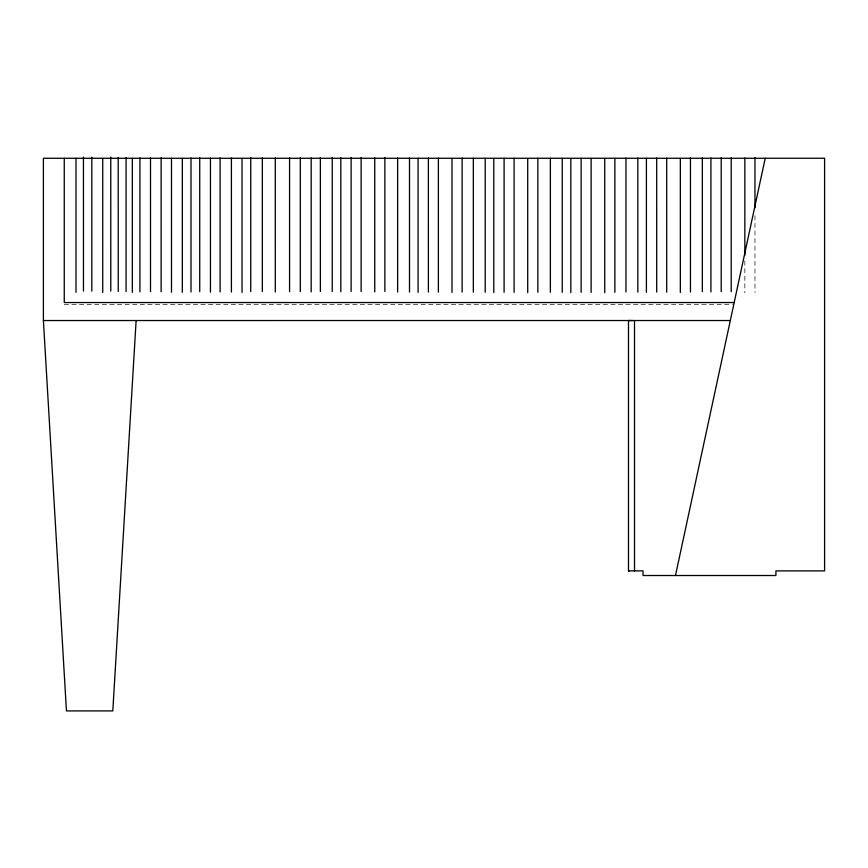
<?xml version="1.0" encoding="UTF-8"?>
<svg xmlns="http://www.w3.org/2000/svg" width="868" height="868" viewBox="0 0 868 868"><rect width="100%" height="100%" fill="white"/><g stroke="black" fill="none" stroke-linecap="round" stroke-linejoin="round"><path stroke-width="0.65" stroke-dasharray="4.34 3.25" d="M64.265 304.321L732.451 304.299M754.965 215.655L754.965 292.494M744.842 260.932L744.842 292.896"/><path stroke-width="1.3" d="M136.124 320.542L112.807 710.914L66.445 710.914L43.4 320.542L43.4 158.28L824.589 158.258L824.6 570.884L775.916 570.884L775.916 575.517L643.004 575.517L643.004 570.884L628.486 570.884L628.486 320.531L632.674 320.531M675.478 575.517L765.218 158.269M734.187 302.531L64.265 302.552L64.265 158.28M43.4 320.542L730.324 320.531M629.159 570.884L628.486 570.884M754.965 157.683L754.965 207.756M744.842 158.074L744.842 255.517M731.214 157.77L731.214 291.767M721.21 157.694L721.21 291.681M710.914 157.998L710.914 291.984M702.331 157.694L702.331 291.691M690.461 157.661L690.461 292.06M680.338 158.464L680.338 292.451M666.711 158.171L666.711 292.158M656.707 158.084L656.718 292.071M646.41 158.388L646.41 292.375M637.828 158.095L637.828 292.082M634.508 320.531L634.519 570.884M625.958 158.052L625.958 292.039M614.87 158.323L614.88 292.31M604.757 158.714L604.757 292.7M591.119 158.421L591.119 292.407M581.126 158.334L581.126 292.321M570.818 158.638L570.829 292.624M562.236 158.345L562.247 292.332M550.377 158.302L550.377 292.299M537.845 158.258L537.845 292.256M527.722 158.649L527.722 292.646M514.095 158.356L514.095 292.342M504.091 158.269L504.091 292.266M493.794 158.573L493.794 292.559M485.212 158.28L485.212 292.266M473.342 158.247L473.342 292.234M462.134 158.074L462.134 292.06M452.011 158.464L452.011 292.451M438.383 158.171L438.383 292.158M428.38 158.084L428.391 292.071M418.083 158.388L418.083 292.375M409.501 158.095L409.501 292.082M397.631 158.052L397.631 292.039M384.871 157.509L384.871 291.496M374.748 157.9L374.748 291.887M361.121 157.596L361.121 291.594M351.117 157.52L351.117 291.507M340.82 157.824L340.82 291.811M332.238 157.52L332.238 291.518M320.368 157.488L320.368 291.474M311.167 157.954L311.178 291.941M300.306 157.618L300.306 291.605M289.576 157.748L289.576 291.735M275.286 158.041L275.297 292.028M262.331 157.672L262.342 291.659M250.733 157.553L250.733 291.539M242.042 158.453L242.042 292.451M231.409 158.052L231.409 292.039M220.103 157.933L220.103 291.919M210.447 158.128L210.447 292.125M199.727 157.65L199.727 291.648M190.993 158.019L190.993 292.006M182.323 158.377L182.323 292.364M171.484 158.258L171.484 292.245M161.123 157.781L161.133 291.778M150.5 157.672L150.5 291.659M139.932 157.878L139.932 291.865M132.337 158.399L132.348 292.386M126.077 157.629L126.077 291.615M118.222 157.455L118.232 291.442M110.768 157.119L110.778 291.106M102.728 158.432L102.728 292.429M91.824 157.162L91.824 291.149M83.458 157.086L83.469 291.073M76.004 158.28L76.004 292.266"/></g></svg>
